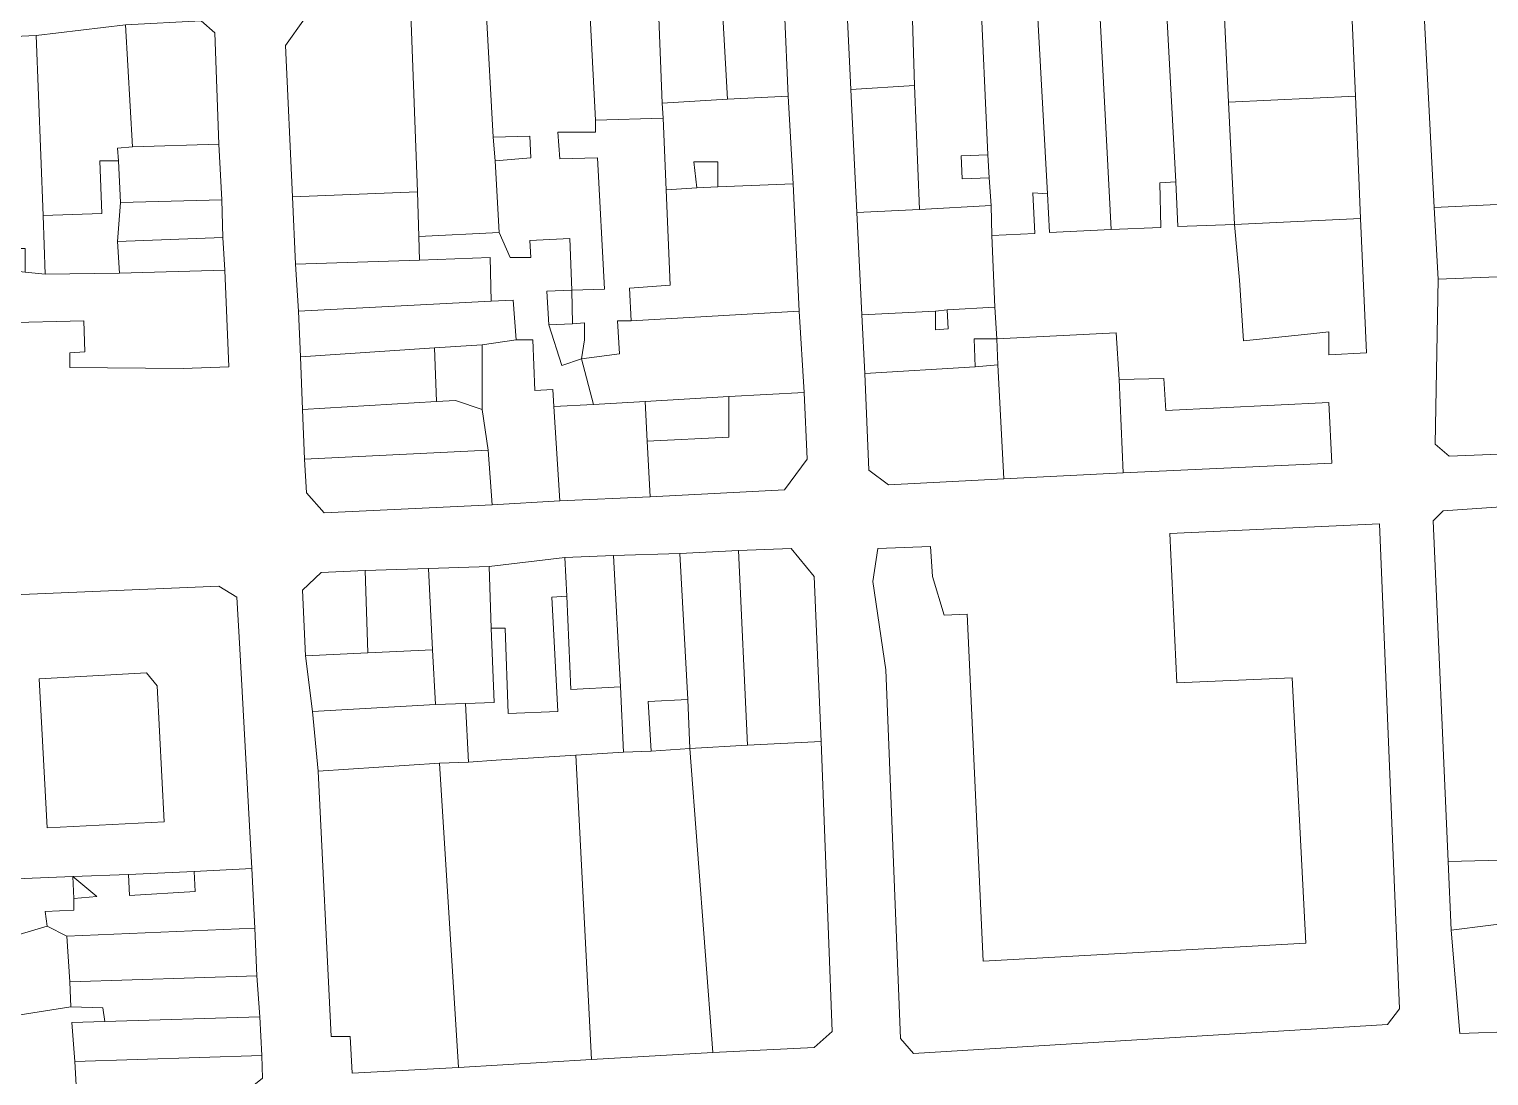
# Model space of a CAD drawing. Header units: inches. Extents: x 1138763 to 1140867, y 1050756 to 1053008.
# Drawn here: x 1139314.9 to 1139498.6, y 1052124.7 to 1052256.3 of the extents above; entities that cross this region are included whole.
import ezdxf

# ---------------------------------------------------------------- set-up
doc = ezdxf.new("R2010")
doc.units = ezdxf.units.IN
doc.header["$MEASUREMENT"] = 0
doc.layers.add('LimEdif_AM', color=44, linetype='Continuous', lineweight=5)

msp = doc.modelspace()

# ---------------------------------------------------------------- linework, layer by layer
at = {"layer": 'LimEdif_AM'}
for points in [[(1139457.81, 1052262.87), (1139465.06, 1052263.12), (1139465.81, 1052247.12), (1139466.56, 1052231.75), (1139459.44, 1052231.5), (1139459.19, 1052237.12), (1139457.81, 1052262.87)], [(1139465.06, 1052263.12), (1139479.06, 1052263.62), (1139481.19, 1052261.25), (1139481.81, 1052247.87), (1139465.81, 1052247.12), (1139465.06, 1052263.12)], [(1139515.31, 1052236.75), (1139515.44, 1052235), (1139491.69, 1052233.87), (1139490.31, 1052260.62), (1139492.81, 1052263.75), (1139514.06, 1052264.5), (1139515.31, 1052236.75)], [(1139426.31, 1052249.25), (1139418.31, 1052248.75), (1139417.81, 1052259.25), (1139419.19, 1052261.37), (1139425.94, 1052261.62), (1139426.31, 1052249.25)], [(1139425.94, 1052261.62), (1139434.56, 1052262), (1139435.56, 1052240.5), (1139432.19, 1052240.37), (1139432.31, 1052237.5), (1139435.69, 1052237.62), (1139435.94, 1052234.12), (1139426.94, 1052233.62), (1139426.31, 1052249.25), (1139425.94, 1052261.62)], [(1139434.56, 1052262), (1139441.56, 1052262.25), (1139443.06, 1052235.62), (1139441.19, 1052235.75), (1139441.44, 1052230.62), (1139436.06, 1052230.37), (1139435.94, 1052234.12), (1139435.69, 1052237.62), (1139435.56, 1052240.5), (1139434.56, 1052262)], [(1139441.56, 1052262.25), (1139449.44, 1052262.5), (1139451.06, 1052231.12), (1139443.31, 1052230.75), (1139443.06, 1052235.62), (1139441.56, 1052262.25)], [(1139449.44, 1052262.5), (1139457.81, 1052262.87), (1139459.19, 1052237.12), (1139457.19, 1052237), (1139457.31, 1052231.37), (1139451.06, 1052231.12), (1139449.44, 1052262.5)], [(1139372.44, 1052258.75), (1139385.44, 1052259.5), (1139386.19, 1052244.87), (1139386.19, 1052243.37), (1139381.44, 1052243.37), (1139381.69, 1052240), (1139386.44, 1052240.12), (1139387.31, 1052223.62), (1139383.19, 1052223.5), (1139382.94, 1052230), (1139377.94, 1052229.75), (1139378.06, 1052227.62), (1139375.44, 1052227.62), (1139374.06, 1052230.75), (1139373.56, 1052239.75), (1139378.06, 1052240.12), (1139377.94, 1052242.87), (1139373.31, 1052242.75), (1139372.44, 1052258.75)], [(1139385.44, 1052259.5), (1139394.06, 1052259.87), (1139394.56, 1052247), (1139394.69, 1052245.12), (1139386.19, 1052244.87), (1139385.44, 1052259.5)], [(1139394.06, 1052259.87), (1139402.06, 1052260.25), (1139402.81, 1052247.5), (1139394.56, 1052247), (1139394.06, 1052259.87)], [(1139402.06, 1052260.25), (1139407.56, 1052260.62), (1139409.94, 1052258.62), (1139410.44, 1052247.87), (1139402.81, 1052247.5), (1139402.06, 1052260.25)], [(1139363.81, 1052235.87), (1139348.06, 1052235.25), (1139347.19, 1052254.25), (1139349.56, 1052257.62), (1139362.94, 1052258.25), (1139363.81, 1052235.87)], [(1139362.94, 1052258.25), (1139372.44, 1052258.75), (1139373.31, 1052242.75), (1139373.56, 1052239.75), (1139374.06, 1052230.75), (1139363.94, 1052230.25), (1139363.81, 1052235.87), (1139362.94, 1052258.25)], [(1139315.81, 1052255.5), (1139327.06, 1052256.87), (1139327.94, 1052241.5), (1139326.06, 1052241.37), (1139326.19, 1052239.75), (1139323.81, 1052239.75), (1139324.06, 1052233.12), (1139316.69, 1052232.87), (1139315.81, 1052255.5)], [(1139327.06, 1052256.87), (1139336.56, 1052257.37), (1139338.31, 1052255.87), (1139338.81, 1052241.87), (1139327.94, 1052241.5), (1139327.06, 1052256.87)], [(1139306.69, 1052255.12), (1139315.81, 1052255.5), (1139316.69, 1052232.87), (1139316.94, 1052225.5), (1139314.44, 1052225.75), (1139314.44, 1052228.75), (1139312.44, 1052228.75), (1139310.69, 1052230.75), (1139311.81, 1052231.75), (1139311.69, 1052234.37), (1139307.44, 1052234.25), (1139306.69, 1052255.12)], [(1139426.31, 1052249.25), (1139426.94, 1052233.62), (1139419.06, 1052233.25), (1139418.31, 1052248.75), (1139426.31, 1052249.25)], [(1139410.44, 1052247.87), (1139411.06, 1052236.87), (1139401.56, 1052236.5), (1139401.56, 1052239.62), (1139398.56, 1052239.62), (1139398.94, 1052236.37), (1139395.06, 1052236.12), (1139394.69, 1052245.12), (1139394.56, 1052247), (1139402.81, 1052247.5), (1139410.44, 1052247.87)], [(1139481.81, 1052247.87), (1139482.44, 1052232.5), (1139466.56, 1052231.75), (1139465.81, 1052247.12), (1139481.81, 1052247.87)], [(1139394.69, 1052245.12), (1139395.06, 1052236.12), (1139395.56, 1052224.12), (1139390.44, 1052223.75), (1139390.69, 1052219.62), (1139388.94, 1052219.62), (1139389.19, 1052215.5), (1139384.44, 1052214.87), (1139384.81, 1052217.25), (1139384.81, 1052219.37), (1139383.31, 1052219.25), (1139383.19, 1052223.5), (1139387.31, 1052223.62), (1139386.44, 1052240.12), (1139381.69, 1052240), (1139381.44, 1052243.37), (1139386.19, 1052243.37), (1139386.19, 1052244.87), (1139394.69, 1052245.12)], [(1139373.56, 1052239.75), (1139373.31, 1052242.75), (1139377.94, 1052242.87), (1139378.06, 1052240.12), (1139373.56, 1052239.75)], [(1139338.81, 1052241.87), (1139339.19, 1052234.87), (1139326.44, 1052234.5), (1139326.19, 1052239.75), (1139326.06, 1052241.37), (1139327.94, 1052241.5), (1139338.81, 1052241.87)], [(1139326.44, 1052234.5), (1139326.06, 1052229.62), (1139326.31, 1052225.62), (1139316.94, 1052225.5), (1139316.69, 1052232.87), (1139324.06, 1052233.12), (1139323.81, 1052239.75), (1139326.19, 1052239.75), (1139326.44, 1052234.5)], [(1139401.56, 1052236.5), (1139398.94, 1052236.37), (1139398.56, 1052239.62), (1139401.56, 1052239.62), (1139401.56, 1052236.5)], [(1139435.69, 1052237.62), (1139432.31, 1052237.5), (1139432.19, 1052240.37), (1139435.56, 1052240.5), (1139435.69, 1052237.62)], [(1139533.44, 1052237.62), (1139533.56, 1052235.62), (1139521.31, 1052233.87), (1139521.69, 1052227.75), (1139533.94, 1052228.37), (1139534.06, 1052223.75), (1139536.44, 1052223.87), (1139536.56, 1052220.5), (1139531.44, 1052220.37), (1139524.94, 1052220), (1139517.31, 1052219.75), (1139517.06, 1052225.75), (1139513.81, 1052225.62), (1139504.94, 1052225.37), (1139492.19, 1052224.87), (1139491.69, 1052233.87), (1139515.44, 1052235), (1139515.31, 1052236.75), (1139533.44, 1052237.62)], [(1139363.81, 1052235.87), (1139363.94, 1052230.25), (1139364.06, 1052227.25), (1139348.44, 1052226.75), (1139348.06, 1052235.25), (1139363.81, 1052235.87)], [(1139411.06, 1052236.87), (1139411.81, 1052220.87), (1139390.69, 1052219.62), (1139390.44, 1052223.75), (1139395.56, 1052224.12), (1139395.06, 1052236.12), (1139398.94, 1052236.37), (1139401.56, 1052236.5), (1139411.06, 1052236.87)], [(1139339.19, 1052234.87), (1139339.31, 1052230.12), (1139326.06, 1052229.62), (1139326.44, 1052234.5), (1139339.19, 1052234.87)], [(1139435.94, 1052234.12), (1139436.06, 1052230.37), (1139436.44, 1052221.37), (1139430.44, 1052221), (1139428.94, 1052220.87), (1139419.69, 1052220.37), (1139419.06, 1052233.25), (1139426.94, 1052233.62), (1139435.94, 1052234.12)], [(1139482.44, 1052232.5), (1139483.19, 1052215.62), (1139478.44, 1052215.37), (1139478.44, 1052218.25), (1139476.19, 1052218), (1139467.69, 1052217.12), (1139467.19, 1052224.75), (1139466.56, 1052231.75), (1139482.44, 1052232.5)], [(1139339.31, 1052230.12), (1139339.56, 1052226), (1139326.31, 1052225.62), (1139326.06, 1052229.62), (1139339.31, 1052230.12)], [(1139374.06, 1052230.75), (1139375.44, 1052227.62), (1139378.06, 1052227.62), (1139377.94, 1052229.75), (1139382.94, 1052230), (1139383.19, 1052223.5), (1139380.06, 1052223.37), (1139380.31, 1052219.12), (1139381.94, 1052214), (1139384.44, 1052214.87), (1139385.94, 1052209.12), (1139380.94, 1052208.87), (1139380.81, 1052211), (1139378.56, 1052210.87), (1139378.31, 1052217.25), (1139376.19, 1052217.25), (1139375.81, 1052222.25), (1139373.06, 1052222.12), (1139372.94, 1052227.62), (1139364.06, 1052227.25), (1139363.94, 1052230.25), (1139374.06, 1052230.75)], [(1139314.44, 1052225.75), (1139316.94, 1052225.5), (1139326.31, 1052225.62), (1139339.56, 1052226), (1139340.06, 1052213.87), (1139334.31, 1052213.62), (1139320.06, 1052213.75), (1139320.06, 1052215.62), (1139321.94, 1052215.75), (1139321.81, 1052219.62), (1139311.44, 1052219.37), (1139311.56, 1052213.87), (1139306.69, 1052213.25), (1139306.44, 1052216.75), (1139305.44, 1052219.37), (1139302.69, 1052220.12), (1139300.44, 1052218.5), (1139300.06, 1052216.75), (1139300.06, 1052213.87), (1139297.94, 1052213.12), (1139297.44, 1052225), (1139300.94, 1052225), (1139307.69, 1052226.5), (1139314.44, 1052225.75)], [(1139364.06, 1052227.25), (1139372.94, 1052227.62), (1139373.06, 1052222.12), (1139348.81, 1052220.87), (1139348.44, 1052226.75), (1139364.06, 1052227.25)], [(1139504.94, 1052225.37), (1139506.19, 1052203.12), (1139493.56, 1052202.62), (1139491.81, 1052204.12), (1139492.19, 1052224.87), (1139504.94, 1052225.37)], [(1139383.31, 1052219.25), (1139380.31, 1052219.12), (1139380.06, 1052223.37), (1139383.19, 1052223.5), (1139383.31, 1052219.25)], [(1139373.06, 1052222.12), (1139375.81, 1052222.25), (1139376.19, 1052217.25), (1139371.94, 1052216.62), (1139365.94, 1052216.25), (1139349.06, 1052215.12), (1139348.81, 1052220.87), (1139373.06, 1052222.12)], [(1139411.81, 1052220.87), (1139412.44, 1052210.62), (1139402.94, 1052210.12), (1139392.44, 1052209.5), (1139385.94, 1052209.12), (1139384.44, 1052214.87), (1139389.19, 1052215.5), (1139388.94, 1052219.62), (1139390.69, 1052219.62), (1139411.81, 1052220.87)], [(1139436.44, 1052221.37), (1139436.69, 1052217.37), (1139433.81, 1052217.37), (1139433.94, 1052213.87), (1139420.06, 1052213), (1139419.69, 1052220.37), (1139428.94, 1052220.87), (1139428.94, 1052218.5), (1139430.56, 1052218.62), (1139430.44, 1052221), (1139436.44, 1052221.37)], [(1139430.44, 1052221), (1139430.56, 1052218.62), (1139428.94, 1052218.5), (1139428.94, 1052220.87), (1139430.44, 1052221)], [(1139383.31, 1052219.25), (1139384.81, 1052219.37), (1139384.81, 1052217.25), (1139384.44, 1052214.87), (1139381.94, 1052214), (1139380.31, 1052219.12), (1139383.31, 1052219.25)], [(1139376.19, 1052217.25), (1139378.31, 1052217.25), (1139378.56, 1052210.87), (1139380.81, 1052211), (1139380.94, 1052208.87), (1139381.69, 1052197), (1139373.19, 1052196.5), (1139372.69, 1052203.37), (1139371.94, 1052208.5), (1139371.94, 1052216.62), (1139376.19, 1052217.25)], [(1139436.81, 1052214.12), (1139433.94, 1052213.87), (1139433.81, 1052217.37), (1139436.69, 1052217.37), (1139436.81, 1052214.12)], [(1139436.81, 1052214.12), (1139436.69, 1052217.37), (1139451.69, 1052218.12), (1139452.06, 1052212.25), (1139452.56, 1052200.5), (1139437.56, 1052199.75), (1139436.81, 1052214.12)], [(1139365.94, 1052216.25), (1139366.19, 1052209.5), (1139349.31, 1052208.5), (1139349.06, 1052215.12), (1139365.94, 1052216.25)], [(1139371.94, 1052216.62), (1139371.94, 1052208.5), (1139368.56, 1052209.62), (1139366.19, 1052209.5), (1139365.94, 1052216.25), (1139371.94, 1052216.62)], [(1139436.81, 1052214.12), (1139437.56, 1052199.75), (1139423.06, 1052199), (1139420.56, 1052200.87), (1139420.06, 1052213), (1139433.94, 1052213.87), (1139436.81, 1052214.12)], [(1139452.06, 1052212.25), (1139457.69, 1052212.37), (1139457.94, 1052208.37), (1139478.44, 1052209.37), (1139478.81, 1052201.75), (1139452.56, 1052200.5), (1139452.06, 1052212.25)], [(1139402.94, 1052210.12), (1139402.94, 1052205), (1139392.69, 1052204.5), (1139392.44, 1052209.5), (1139402.94, 1052210.12)], [(1139412.44, 1052210.62), (1139412.81, 1052202.25), (1139409.94, 1052198.37), (1139393.06, 1052197.5), (1139392.69, 1052204.5), (1139402.94, 1052205), (1139402.94, 1052210.12), (1139412.44, 1052210.62)], [(1139366.19, 1052209.5), (1139368.56, 1052209.62), (1139371.94, 1052208.5), (1139372.69, 1052203.37), (1139349.56, 1052202.25), (1139349.31, 1052208.5), (1139366.19, 1052209.5)], [(1139392.44, 1052209.5), (1139392.69, 1052204.5), (1139393.06, 1052197.5), (1139381.69, 1052197), (1139380.94, 1052208.87), (1139385.94, 1052209.12), (1139392.44, 1052209.5)], [(1139372.69, 1052203.37), (1139373.19, 1052196.5), (1139352.06, 1052195.5), (1139349.81, 1052198), (1139349.56, 1052202.25), (1139372.69, 1052203.37)], [(1139524.81, 1052195), (1139525.94, 1052166.25), (1139521.06, 1052166), (1139521.69, 1052154.5), (1139526.44, 1052154.75), (1139526.56, 1052152.62), (1139516.56, 1052152.37), (1139511.94, 1052152.12), (1139493.44, 1052151.62), (1139491.56, 1052194.5), (1139492.81, 1052195.75), (1139501.94, 1052196.37), (1139502.06, 1052194.25), (1139524.81, 1052195)], [(1139426.19, 1052127.5), (1139424.56, 1052129.37), (1139422.69, 1052175.75), (1139421.06, 1052186.87), (1139421.69, 1052191), (1139428.31, 1052191.25), (1139428.56, 1052187.5), (1139430.06, 1052182.62), (1139432.94, 1052182.75), (1139434.94, 1052139.12), (1139475.56, 1052141.37), (1139473.81, 1052174.75), (1139459.31, 1052174.12), (1139458.44, 1052192.87), (1139484.81, 1052194.12), (1139487.31, 1052133.12), (1139485.81, 1052131.12), (1139426.19, 1052127.5)], [(1139372.81, 1052188.75), (1139382.31, 1052189.87), (1139382.56, 1052185), (1139380.69, 1052184.87), (1139381.44, 1052170.5), (1139375.19, 1052170.25), (1139374.81, 1052181), (1139373.06, 1052181), (1139372.81, 1052188.75)], [(1139382.31, 1052189.87), (1139388.44, 1052190.12), (1139389.31, 1052173.62), (1139383.06, 1052173.25), (1139382.56, 1052185), (1139382.31, 1052189.87)], [(1139388.44, 1052190.12), (1139396.81, 1052190.37), (1139397.81, 1052172), (1139392.81, 1052171.75), (1139393.19, 1052165.5), (1139389.69, 1052165.37), (1139389.31, 1052173.62), (1139388.44, 1052190.12)], [(1139396.81, 1052190.37), (1139404.19, 1052190.75), (1139405.31, 1052166.25), (1139398.06, 1052165.87), (1139397.81, 1052172), (1139396.81, 1052190.37)], [(1139404.19, 1052190.75), (1139410.81, 1052191), (1139413.69, 1052187.5), (1139414.56, 1052166.75), (1139405.31, 1052166.25), (1139404.19, 1052190.75)], [(1139357.56, 1052177.87), (1139349.69, 1052177.5), (1139349.31, 1052185.75), (1139351.69, 1052188), (1139357.19, 1052188.25), (1139357.56, 1052177.87)], [(1139357.19, 1052188.25), (1139365.19, 1052188.5), (1139365.69, 1052178.25), (1139357.56, 1052177.87), (1139357.19, 1052188.25)], [(1139365.19, 1052188.5), (1139372.81, 1052188.75), (1139373.06, 1052181), (1139373.44, 1052171.62), (1139369.81, 1052171.5), (1139366.06, 1052171.37), (1139365.69, 1052178.25), (1139365.19, 1052188.5)], [(1139342.94, 1052150.75), (1139335.69, 1052150.37), (1139327.44, 1052150), (1139320.44, 1052149.75), (1139311.19, 1052149.37), (1139305.44, 1052149.12), (1139302.06, 1052148.87), (1139295.44, 1052148.62), (1139280.44, 1052148), (1139278.94, 1052180), (1139279.06, 1052181.5), (1139279.94, 1052182.75), (1139282.19, 1052183.87), (1139338.81, 1052186.25), (1139341.06, 1052184.87), (1139341.44, 1052178.37), (1139342.94, 1052150.75)], [(1139389.31, 1052173.62), (1139389.69, 1052165.37), (1139383.69, 1052165), (1139373.69, 1052164.37), (1139370.19, 1052164.12), (1139369.81, 1052171.5), (1139373.44, 1052171.62), (1139373.06, 1052181), (1139374.81, 1052181), (1139375.19, 1052170.25), (1139381.44, 1052170.5), (1139380.69, 1052184.87), (1139382.56, 1052185), (1139383.06, 1052173.25), (1139389.31, 1052173.62)], [(1139365.69, 1052178.25), (1139366.06, 1052171.37), (1139350.56, 1052170.5), (1139349.69, 1052177.5), (1139357.56, 1052177.87), (1139365.69, 1052178.25)], [(1139317.19, 1052155.87), (1139331.94, 1052156.62), (1139331.06, 1052173.75), (1139329.69, 1052175.37), (1139316.19, 1052174.62), (1139317.19, 1052155.87)], [(1139317.19, 1052155.87), (1139316.19, 1052174.62), (1139329.69, 1052175.37), (1139331.06, 1052173.75), (1139331.94, 1052156.62), (1139317.19, 1052155.87)], [(1139369.81, 1052171.5), (1139370.19, 1052164.12), (1139366.56, 1052164), (1139351.31, 1052163), (1139350.56, 1052170.5), (1139366.06, 1052171.37), (1139369.81, 1052171.5)], [(1139398.06, 1052165.87), (1139393.19, 1052165.5), (1139392.81, 1052171.75), (1139397.81, 1052172), (1139398.06, 1052165.87)], [(1139398.06, 1052165.87), (1139400.94, 1052127.62), (1139385.69, 1052126.75), (1139383.69, 1052165), (1139389.69, 1052165.37), (1139393.19, 1052165.5), (1139398.06, 1052165.87)], [(1139414.56, 1052166.75), (1139415.94, 1052130.25), (1139413.69, 1052128.25), (1139400.94, 1052127.62), (1139398.06, 1052165.87), (1139405.31, 1052166.25), (1139414.56, 1052166.75)], [(1139366.56, 1052164), (1139368.94, 1052125.75), (1139355.56, 1052125), (1139355.31, 1052129.62), (1139352.94, 1052129.62), (1139351.31, 1052163), (1139366.56, 1052164)], [(1139383.69, 1052165), (1139385.69, 1052126.75), (1139368.94, 1052125.75), (1139366.56, 1052164), (1139370.19, 1052164.12), (1139373.69, 1052164.37), (1139383.69, 1052165)], [(1139511.94, 1052152.12), (1139512.44, 1052145.37), (1139493.81, 1052143), (1139493.44, 1052151.62), (1139511.94, 1052152.12)], [(1139320.44, 1052149.75), (1139320.56, 1052147), (1139320.56, 1052145.5), (1139316.94, 1052145.37), (1139317.19, 1052143.5), (1139311.69, 1052141.87), (1139311.81, 1052138.25), (1139302.69, 1052138.12), (1139302.31, 1052145.37), (1139305.69, 1052145.62), (1139305.44, 1052149.12), (1139311.19, 1052149.37), (1139320.44, 1052149.75)], [(1139342.94, 1052150.75), (1139343.31, 1052143.25), (1139319.69, 1052142.25), (1139317.19, 1052143.5), (1139316.94, 1052145.37), (1139320.56, 1052145.5), (1139320.56, 1052147), (1139323.44, 1052147.25), (1139320.44, 1052149.75), (1139327.44, 1052150), (1139327.56, 1052147.37), (1139335.81, 1052147.87), (1139335.69, 1052150.37), (1139342.94, 1052150.75)], [(1139320.56, 1052147), (1139320.44, 1052149.75), (1139323.44, 1052147.25), (1139320.56, 1052147)], [(1139335.69, 1052150.37), (1139335.81, 1052147.87), (1139327.56, 1052147.37), (1139327.44, 1052150), (1139335.69, 1052150.37)], [(1139512.44, 1052145.37), (1139512.56, 1052143.25), (1139512.94, 1052137.62), (1139513.06, 1052135), (1139513.31, 1052132.12), (1139508.81, 1052132), (1139508.94, 1052130.5), (1139494.94, 1052130), (1139493.81, 1052143), (1139512.44, 1052145.37)], [(1139319.69, 1052142.25), (1139320.06, 1052136.5), (1139320.19, 1052133.37), (1139312.19, 1052132.12), (1139311.81, 1052138.25), (1139311.69, 1052141.87), (1139317.19, 1052143.5), (1139319.69, 1052142.25)], [(1139343.31, 1052143.25), (1139343.56, 1052137.25), (1139320.06, 1052136.5), (1139319.69, 1052142.25), (1139343.31, 1052143.25)], [(1139343.56, 1052137.25), (1139343.94, 1052132.12), (1139324.44, 1052131.5), (1139324.19, 1052133.25), (1139320.19, 1052133.37), (1139320.06, 1052136.5), (1139343.56, 1052137.25)], [(1139343.94, 1052132.12), (1139344.19, 1052127.25), (1139320.69, 1052126.5), (1139320.31, 1052131.37), (1139324.44, 1052131.5), (1139343.94, 1052132.12)], [(1139344.19, 1052127.25), (1139344.31, 1052124.37), (1139342.56, 1052123), (1139320.94, 1052122), (1139320.69, 1052126.5), (1139344.19, 1052127.25)]]:
    msp.add_lwpolyline(points, dxfattribs=at)

doc.saveas('drawing.dxf')
